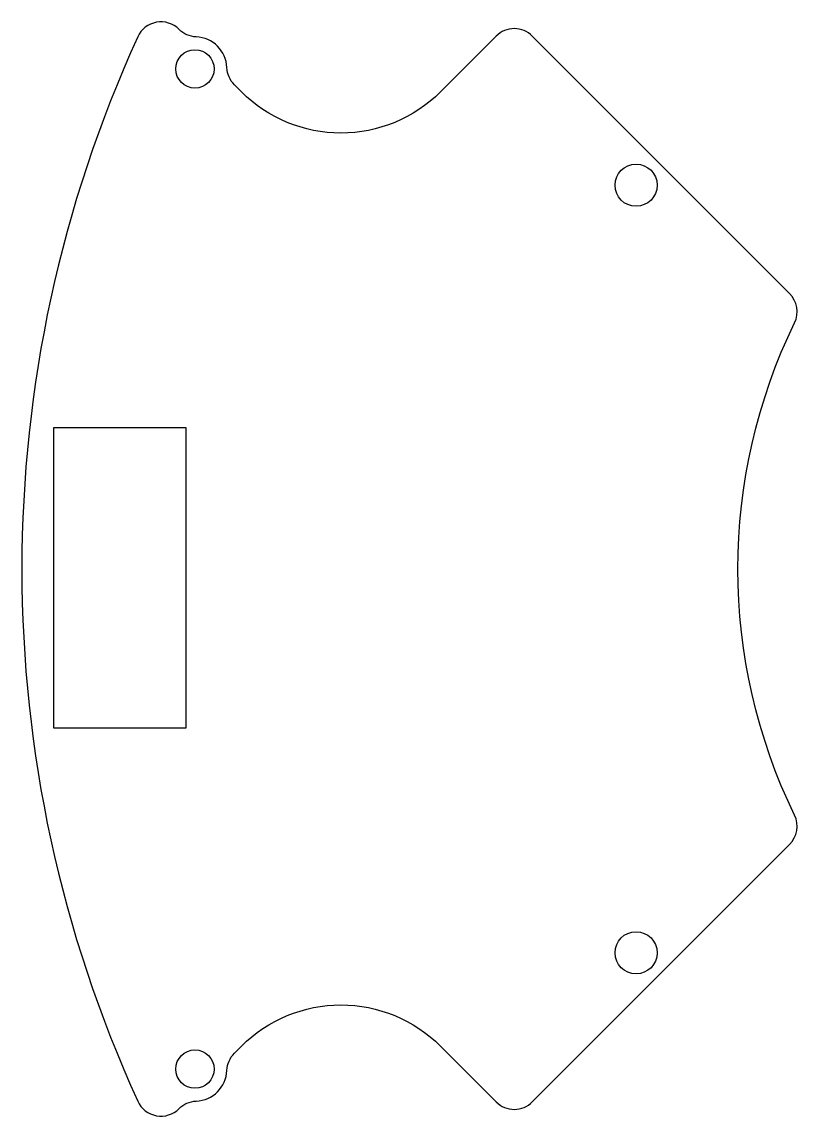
# Model space of a CAD drawing. Header units: millimetres. Extents: x -100 to -39.4, y -42.8 to 42.8.
import ezdxf

# ---------------------------------------------------------------- set-up
doc = ezdxf.new("R2010")
doc.units = ezdxf.units.MM
doc.layers.get('0').update_dxf_attribs({"linetype": 'CONTINUOUS'})

msp = doc.modelspace()

# ---------------------------------------------------------------- linework, layer by layer
msp.add_lwpolyline([(-90.939, -41.595, 0.522904), (-87.706, -42.177), (-87.7, -42.171, -0.188565), (-86.365, -41.587, 0.391034), (-83.967, -39.189, -0.188565), (-83.383, -37.854), (-82.823, -37.294, -0.414214), (-67.267, -37.294), (-62.908, -41.653, 0.414214), (-60.079, -41.653), (-39.955, -21.529, 0.319767), (-39.57, -19.24, -0.230226), (-39.57, 19.24, 0.319767), (-39.955, 21.529), (-60.079, 41.653, 0.414214), (-62.908, 41.653), (-67.267, 37.294, -0.414214), (-82.823, 37.294), (-83.383, 37.854, -0.188565), (-83.967, 39.189, 0.391034), (-86.365, 41.587, -0.188565), (-87.7, 42.171), (-87.706, 42.177, 0.522904), (-90.939, 41.595, 0.217844)], format="xyb", close=True)
msp.add_lwpolyline([(-87.188, 11.054), (-87.188, -12.446), (-97.506, -12.446), (-97.506, 11.054)], close=True)
for centre, radius in [((-86.465, 39.089), 1.5), ((-51.962, 30), 1.65), ((-51.962, -30), 1.65), ((-86.465, -39.089), 1.5)]:
    msp.add_circle(centre, radius)

doc.saveas('drawing.dxf')
